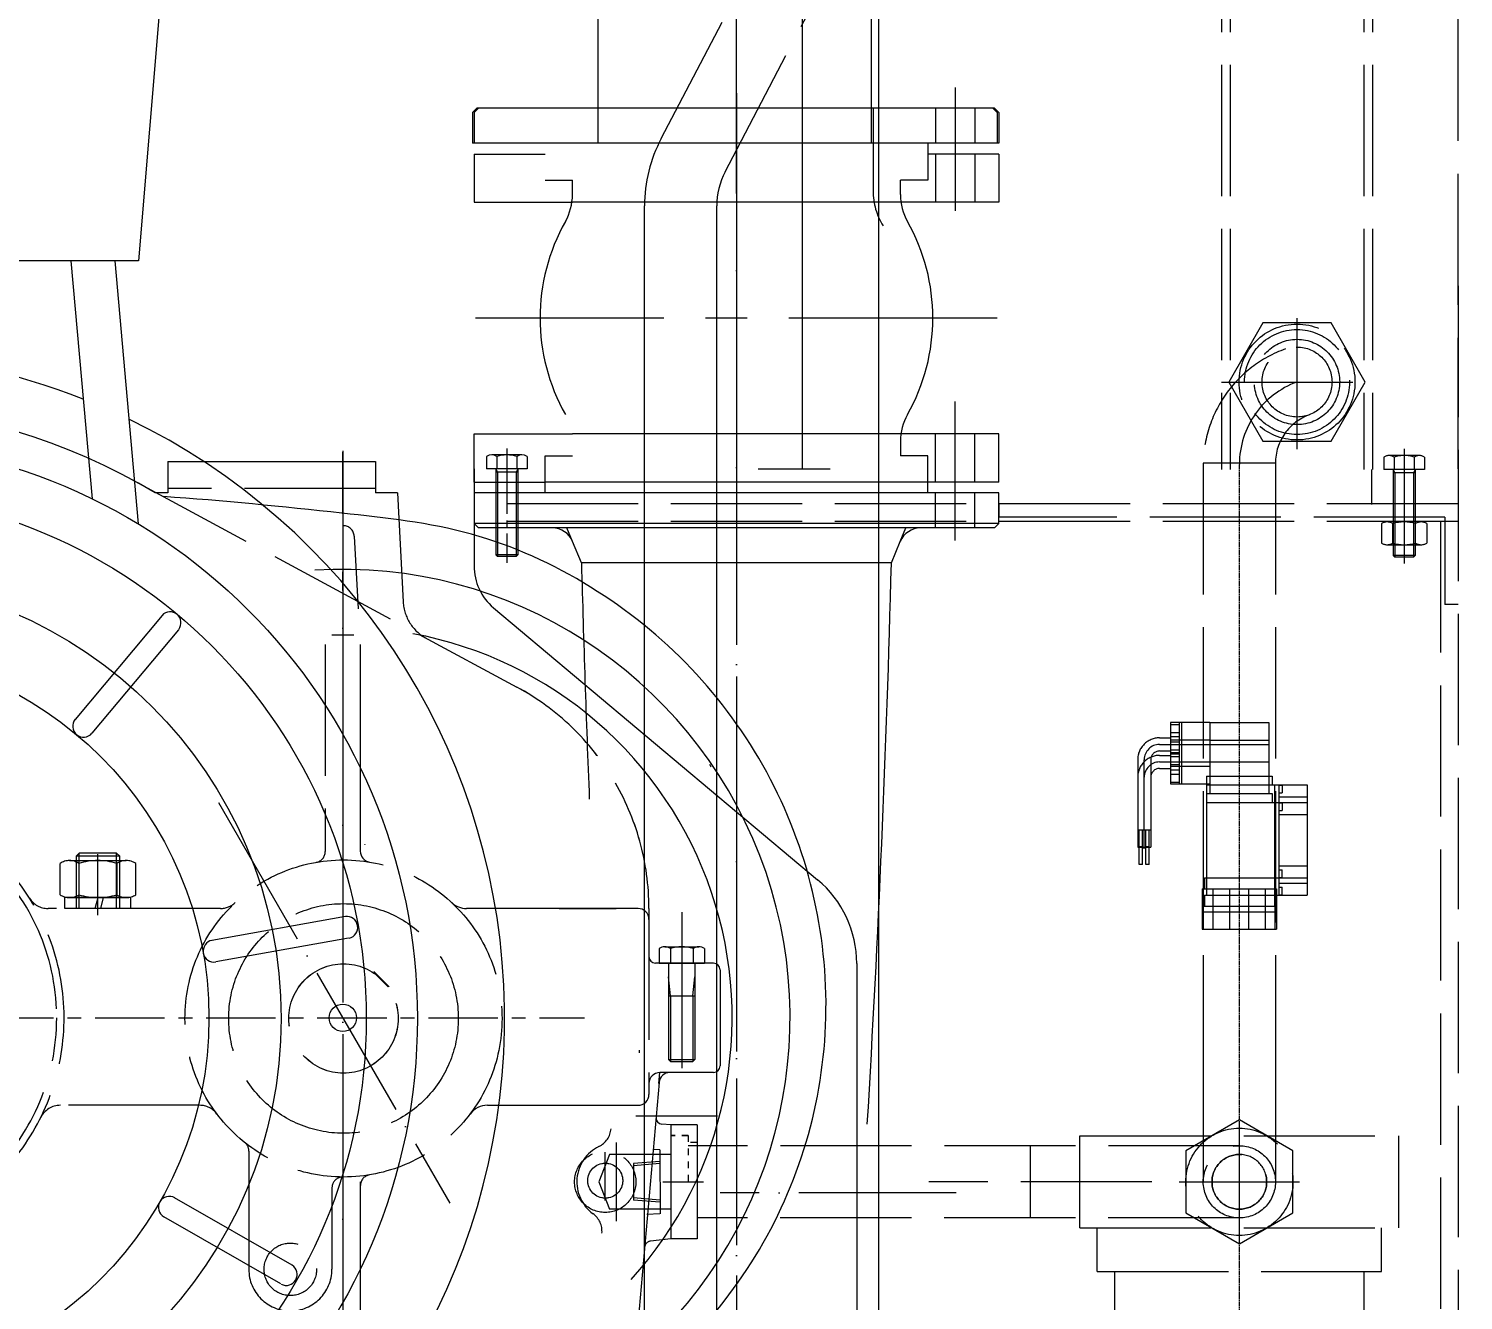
# Model space of a CAD drawing. Header units: inches. Extents: x 76 to 22091, y 292 to 17065.
# Drawn here: x 5585 to 6241, y 5225 to 5806 of the extents above; entities that cross this region are included whole.
import ezdxf

# ---------------------------------------------------------------- set-up
doc = ezdxf.new("R2010")
doc.units = ezdxf.units.IN
doc.header["$MEASUREMENT"] = 0
for name, pattern in [('ACAD_ISO02W100', [15, 12, -3]), ('ACAD_ISO04W100', [30, 24, -3, 0, -3]), ('CENTER', [50.8, 31.75, -6.35, 6.35, -6.35]), ('CHAIN', [0.7087, 0.4724, -0.0591, 0.1181, -0.0591]), ('EB_DASH', [6, 3, -3]), ('EB_DASHDOT', [39, 30, -3, 3, -3])]:
    doc.linetypes.add(name, pattern=pattern)
doc.layers.get('Defpoints').update_dxf_attribs({"lineweight": 5})
for name, color, linetype, lineweight in [('CAXA0', 7, 'Continuous', 5), ('CAXA1', 5, 'CENTER', 5), ('CAXA3', 7, 'Continuous', 5), ('虚线', 6, 'ACAD_ISO02W100', 5)]:
    doc.layers.add(name, color=color, linetype=linetype, lineweight=lineweight)
doc.styles.add('Roman', font='romans')
doc.styles.get("Standard").update_dxf_attribs({"font": 'arial.ttf'})
doc.dimstyles.new('ISO-25', dxfattribs={"dimscale": 30, "dimtxt": 1.5, "dimasz": 1.5, "dimexe": 2, "dimexo": 2, "dimtad": 1, "dimtih": 1, "dimtoh": 1, "dimdec": 1, "dimlfac": 0.03937, "dimdsep": 46, "dimtxsty": 'Standard', "dimcen": 2.5, "dimclrd": 7, "dimclre": 7, "dimclrt": 7, "dimadec": 0, "dimazin": 0, "dimtfac": 1, "dimtdec": 1, "dimtmove": 0, "dimatfit": 3, "dimfxl": 1, "dimlwd": 5, "dimlwe": 5, "dimarcsym": 0})

# ---------------------------------------------------------------- blocks, each defined once
blk = doc.blocks.new('*D24')
at = {"color": 7, "linetype": 'Continuous', "lineweight": 5, "transparency": 16777216}
for p, q in [((6165.51, 6753.84), (6657.09, 6753.84)), ((6597.09, 6708.84), (6597.09, 5870.28)), ((6597.09, 4558.85), (6597.09, 5667.78)), ((6063.72, 4513.85), (6657.09, 4513.85))]:
    blk.add_line(p, q, dxfattribs=at)
at = {"color": 7, "transparency": 16777216}
for points in [[(6589.59, 6708.84), (6604.59, 6708.84), (6597.09, 6753.84)], [(6589.59, 4558.85), (6604.59, 4558.85), (6597.09, 4513.85)]]:
    blk.add_solid(points, dxfattribs=at)
at = {"layer": 'Defpoints', "color": 0, "transparency": 16777216}
for p in [(6105.51, 6753.84), (6597.09, 6753.84), (6003.72, 4513.85)]:
    blk.add_point(p, dxfattribs=at)
at = {"color": 7, "lineweight": 5, "transparency": 16777216, "insert": (6597.09, 5769.03), "char_height": 165, "attachment_point": 5, "style": 'Roman'}
blk.add_mtext('88.2', dxfattribs=at)

msp = doc.modelspace()

# ---------------------------------------------------------------- linework, layer by layer
at = {"color": 7, "lineweight": 5}
for p, q in [((5973.73, 6188.85), (5973.73, 4988.85)), ((5938.73, 5965.85), (5938.73, 5604.85)), ((5845.51, 5753.84), (5845.51, 5853.84)), ((5970.51, 5753.84), (5970.51, 5853.84)), ((5645.75, 5825.81), (5635.28, 5700.07)), ((5790.01, 5769.84), (5788.01, 5767.84)), ((5788.01, 5767.84), (5788.01, 5753.84)), ((5790.74, 5769.84), (5788.74, 5767.84)), ((5790.74, 5769.84), (5788.74, 5767.84)), ((5788.74, 5767.84), (5788.74, 5753.84)), ((5788.74, 5767.84), (5788.74, 5753.84)), ((6026.01, 5769.84), (5790.01, 5769.84)), ((6026.74, 5769.84), (5790.74, 5769.84)), ((6026.74, 5769.84), (5790.74, 5769.84)), ((6026.01, 5769.84), (6028.01, 5767.84)), ((6026.74, 5769.84), (6028.74, 5767.84)), ((6026.74, 5769.84), (6028.74, 5767.84)), ((6028.01, 5767.84), (6028.01, 5753.84)), ((6028.74, 5767.84), (6028.74, 5753.84)), ((6028.74, 5767.84), (6028.74, 5753.84)), ((6028.01, 5753.84), (5788.01, 5753.84)), ((6028.74, 5753.84), (5788.74, 5753.84)), ((6028.74, 5753.84), (5788.74, 5753.84)), ((5996.24, 5753.84), (5996.24, 5736.84)), ((5788.74, 5748.84), (5821.24, 5748.84)), ((5788.74, 5748.84), (5788.74, 5726.84)), ((5788.74, 5748.84), (5808.74, 5748.84)), ((6028.74, 5748.84), (5996.24, 5748.84)), ((6028.74, 5748.84), (6028.74, 5726.84)), ((5821.24, 5736.84), (5833.74, 5736.84)), ((5833.74, 5730.27), (5833.74, 5736.84)), ((5996.24, 5736.84), (5983.74, 5736.84)), ((5983.74, 5730.27), (5983.74, 5736.84)), ((5788.74, 5726.84), (5833.74, 5726.84)), ((5983.74, 5726.84), (5833.74, 5726.84)), ((6028.74, 5726.84), (5983.74, 5726.84)), ((5635.28, 5700.07), (5360.23, 5699.88)), ((5604.39, 5700.05), (5614.09, 5591.14)), ((5624.47, 5700.06), (5635.19, 5579.68)), ((5788.74, 5620.84), (5833.74, 5620.84)), ((5788.74, 5598.84), (5788.74, 5620.84)), ((5983.74, 5620.84), (5833.74, 5620.84)), ((6028.74, 5620.84), (5983.74, 5620.84)), ((5983.74, 5617.41), (5983.74, 5610.84)), ((6028.74, 5598.84), (6028.74, 5620.84)), ((5821.24, 5593.84), (5821.24, 5610.84)), ((5821.24, 5610.84), (5833.74, 5610.84)), ((5996.24, 5610.84), (5983.74, 5610.84)), ((5996.24, 5593.84), (5996.24, 5610.84)), ((5648.73, 5608.26), (5743.73, 5608.26)), ((5788.74, 5604.84), (5788.74, 5579.84)), ((5918.6, 5604.9), (5951.6, 5604.9)), ((5788.74, 5598.84), (5821.24, 5598.84)), ((5996.24, 5598.84), (5821.24, 5598.84)), ((6028.74, 5598.84), (5996.24, 5598.84)), ((6028.73, 5593.85), (5788.73, 5593.85)), ((6028.74, 5593.84), (5788.74, 5593.84)), ((6028.73, 5579.85), (6028.73, 5593.85)), ((6028.74, 5579.84), (6028.74, 5593.84)), ((5788.73, 5588.93), (5788.73, 5560.51)), ((6028.73, 5588.85), (6028.73, 5582.85)), ((6028.74, 5579.84), (5788.74, 5579.84)), ((5790.74, 5577.84), (5788.74, 5579.84)), ((6026.73, 5577.85), (5790.73, 5577.85)), ((6026.74, 5577.84), (5790.74, 5577.84)), ((6026.73, 5577.85), (6028.73, 5579.85)), ((6026.74, 5577.84), (6028.74, 5579.84)), ((5837.85, 5561.84), (5833.79, 5571.66)), ((5979.62, 5561.84), (5983.68, 5571.66)), ((5979.62, 5561.84), (5837.85, 5561.84)), ((5646.05, 5537.89), (5606.31, 5490.34)), ((5797.66, 5541.36), (5945.87, 5416.99)), ((5653.57, 5531.29), (5614.02, 5483.97)), ((5736.73, 5524.63), (5736.73, 5430.03)), ((5729.88, 5400.13), (5668.88, 5389.26)), ((5863.73, 5403.86), (5785.36, 5403.86)), ((5855.83, 5403.86), (5825.63, 5403.86)), ((5827.74, 5403.87), (5853.72, 5403.87)), ((5731.4, 5390.25), (5670.69, 5379.42)), ((5898.23, 5378.85), (5871.73, 5378.85)), ((5901.23, 5375.85), (5901.23, 5331.86)), ((5963.73, 5378.69), (5963.73, 4995.86)), ((5898.23, 5328.86), (5873.73, 5328.86)), ((5873.33, 5324.29), (5849.75, 5054.73)), ((5794.88, 5313.85), (5863.73, 5313.85)), ((5878.73, 5304.86), (5874.68, 5305.21)), ((5890.73, 5304.86), (5878.73, 5304.86)), ((5907.23, 5295.36), (5886.73, 5295.36)), ((5873.74, 5293.42), (5870.65, 5293.59)), ((5878.73, 5292.86), (5878.73, 5264.86)), ((5878.73, 5289.86), (5878.73, 5267.86)), ((5705.56, 5240.73), (5651.83, 5271.61)), ((5700.36, 5232.18), (5646.9, 5262.91))]:
    msp.add_line(p, q, dxfattribs=at)
at = {"color": 7, "linetype": 'ACAD_ISO04W100', "lineweight": 5, "ltscale": 3}
for p, q in [((5908.73, 5776.63), (5908.73, 5028.1)), ((5728.73, 5613.07), (5728.73, 5028.11)), ((5671.87, 5452.34), (5777.63, 5269.16)), ((6009.23, 5273.86), (5901.23, 5273.86))]:
    msp.add_line(p, q, dxfattribs=at)
at = {"color": 7, "lineweight": 5}
for centre, radius in [((5498.73, 5353.55), 264.11), ((5498.73, 5353.55), 240.75), ((5498.73, 5353.55), 201.83), ((5498.73, 5353.85), 168.78), ((5728.73, 5353.85), 6.27)]:
    msp.add_circle(centre, radius, dxfattribs=at)
for centre, radius, start, end in [((5933.23, 5725.13), 66.5, 152.36914, 180.00006), ((5933.23, 5725.13), 33.5, 152.36914, 180.00008), ((5933.23, 5725.13), 33.5, 152.36914, 180.00008), ((5808.74, 5730.27), 25, 330.5637, 0), ((6008.74, 5730.27), 25, 180, 209.4363), ((5908.74, 5673.84), 89.82, 150.5637, 209.4363), ((5908.74, 5673.84), 89.82, 330.5637, 29.4363), ((5498.73, 5353.85), 304, 68.52452, 216.36046), ((5498.73, 5353.86), 280, 58.99728, 173.06809), ((6008.74, 5617.41), 25, 150.5637, 180), ((5498.73, 5353.85), 304, 240.01155, 64.22543), ((5824.55, 5567.84), 10, 22.45555, 90), ((5992.92, 5567.84), 10, 90, 157.54445), ((5728.28, 5353.97), 205, 308.94851, 93.45141), ((5813.73, 5560.51), 25, 180, 230), ((13575.3, 5766.03), 7740.14, 181.511649, 182.311177), ((-1757.82, 5766.03), 7740.14, 356.586754, 358.488351), ((5649.73, 5534.5), 5, 322.81785, 137.40095), ((5728.28, 5353.97), 178.5, 317.84881, 79.53904), ((5610.19, 5487.19), 5, 140, 320), ((5741.73, 5430.03), 5, 180, 260.57775), ((5913.73, 5378.69), 50, 0, 50), ((5785.36, 5413.86), 10, 226.94561, 270), ((5730.53, 5395.18), 5, 282.81785, 97.40095), ((5863.73, 5398.86), 5, 0, 90), ((5669.82, 5384.35), 5, 100, 280), ((5871.73, 5381.85), 3, 180, 270), ((5898.23, 5375.85), 3, 0, 90), ((5873.73, 5323.86), 5, 90, 180), ((5878.31, 5323.86), 5, 90, 175), ((5898.23, 5331.86), 3, 270, 0), ((5863.73, 5318.85), 5, 270, 0), ((5794.88, 5303.85), 10, 89.99999, 142.94058), ((5874.94, 5308.2), 3, 175, 265), ((5649.4, 5267.24), 5, 60, 240), ((5702.86, 5236.51), 5, 242.81785, 57.40095)]:
    msp.add_arc(centre, radius, start, end, dxfattribs=at)
msp.add_open_spline([(5684.18, 5147.41), (5698.64, 5143.92), (5731.96, 5139.32), (5784.12, 5145.92), (5837.34, 5165.14), (5883.41, 5198.98), (5919.58, 5243.58), (5943.11, 5296.48), (5952.17, 5354.03), (5945.99, 5412.37), (5924.77, 5467.47), (5889.77, 5515.59), (5843.2, 5552.98), (5788.14, 5578.2), (5720.93, 5585.39), (5673.93, 5590.46), (5646.73, 5592.17)], degree=3, knots=[390.984986, 390.984986, 390.984986, 390.984986, 435.562997, 491.28195, 547.414343, 603.989531, 660.957167, 718.31882, 776.072409, 834.217399, 892.754845, 951.684747, 1011.007107, 1070.721927, 1130.877301, 1212.959318, 1212.959318, 1212.959318, 1212.959318], dxfattribs=at)
msp.add_point((5728.73, 5353.86), dxfattribs=at)
at = {"layer": 'CAXA0', "color": 7, "lineweight": 5}
for p, q in [((5794.49, 5610.52), (5794.49, 5604.85)), ((5810.65, 5611.25), (5796.8, 5611.25)), ((5799.11, 5610.52), (5799.11, 5604.85)), ((5808.34, 5610.52), (5808.34, 5604.85)), ((5812.96, 5610.52), (5812.96, 5604.85)), ((5812.96, 5604.85), (5794.49, 5604.85)), ((5808.73, 5604.85), (5798.73, 5604.85)), ((5798.73, 5604.85), (5798.73, 5565.6)), ((5808.73, 5603.35), (5798.73, 5603.35)), ((5808.73, 5604.85), (5808.73, 5565.6)), ((5799.48, 5564.85), (5798.73, 5565.6)), ((5808.73, 5565.6), (5798.73, 5565.6)), ((5807.98, 5564.85), (5799.48, 5564.85)), ((5807.98, 5564.85), (5808.73, 5565.6)), ((5875.93, 5386.36), (5891.52, 5386.36)), ((5873.34, 5385.59), (5873.34, 5378.86)), ((5878.53, 5385.59), (5878.53, 5378.86)), ((5888.93, 5385.59), (5888.93, 5378.86)), ((5894.12, 5385.59), (5894.12, 5378.86)), ((5873.34, 5378.86), (5894.12, 5378.86)), ((5877.73, 5378.86), (5889.73, 5378.86)), ((5877.73, 5378.86), (5877.73, 5334.76)), ((5889.73, 5378.86), (5889.73, 5334.76)), ((5877.73, 5363.86), (5889.73, 5363.86)), ((5878.63, 5333.86), (5877.73, 5334.76)), ((5877.73, 5334.76), (5889.73, 5334.76)), ((5878.63, 5333.86), (5888.83, 5333.86)), ((5888.83, 5333.86), (5889.73, 5334.76))]:
    msp.add_line(p, q, dxfattribs=at)
for centre, radius, start, end in [((5796.8, 5607.23), 4.02, 54.96996, 125.03004), ((5803.73, 5596.25), 15, 72.06607, 107.93393), ((5810.65, 5607.23), 4.02, 54.96996, 125.03004), ((5875.93, 5381.57), 4.79, 57.13277, 122.86723), ((5883.73, 5368.36), 18, 73.22135, 106.77865), ((5891.52, 5381.57), 4.79, 57.13277, 122.86723)]:
    msp.add_arc(centre, radius, start, end, dxfattribs=at)
at = {"layer": 'CAXA1', "linetype": 'CENTER', "lineweight": 5, "ltscale": 3}
for p, q in [((5908.75, 5730.86), (5907.98, 6800.6)), ((5908.74, 5776.63), (5908.74, 5249.93)), ((6008.74, 5779.33), (6008.74, 5722.84)), ((6027.98, 5673.85), (5789.48, 5673.85)), ((6027.99, 5673.84), (5789.49, 5673.84)), ((6008.74, 5572.08), (6008.74, 5635.68)), ((6008.74, 5577.84), (6008.74, 5624.84)), ((5728.71, 5584.25), (5728.71, 5612.54)), ((5728.73, 5613.06), (5728.73, 5028.1)), ((5728.72, 5549.25), (5728.72, 5557.73)), ((5883.73, 5402.13), (5883.73, 5345.69)), ((5883.72, 5390.87), (5883.72, 5380.7)), ((5900.13, 5308.86), (5862.73, 5308.86)), ((5875.1, 5278.86), (5893.73, 5278.86))]:
    msp.add_line(p, q, dxfattribs=at)
at = {"layer": 'CAXA1', "linetype": 'EB_DASHDOT', "lineweight": 5}
for p, q in [((5803.73, 5614.25), (5803.73, 5561.85)), ((5883.73, 5389.36), (5883.73, 5330.86))]:
    msp.add_line(p, q, dxfattribs=at)
at = {"layer": 'CAXA1', "lineweight": 5}
msp.add_line((5158.27, 5353.85), (5839.2, 5353.85), dxfattribs=at)
at = {"layer": 'CAXA3', "color": 7, "lineweight": 5}
for p, q in [((5866.73, 5123.79), (5866.73, 5725.13)), ((5899.73, 5123.79), (5899.73, 5725.13)), ((5798.73, 5604.85), (5799.48, 5603.35)), ((5799.48, 5603.35), (5799.48, 5564.85)), ((5808.73, 5604.85), (5807.98, 5603.35)), ((5807.98, 5603.35), (5807.98, 5564.85)), ((5878.63, 5363.86), (5877.73, 5372.61)), ((5888.83, 5363.86), (5889.73, 5372.61)), ((5878.63, 5363.86), (5878.63, 5333.86)), ((5888.83, 5363.86), (5888.83, 5333.86)), ((5873.73, 5288.19), (5861.73, 5287.21))]:
    msp.add_line(p, q, dxfattribs=at)
at = {"layer": 'CAXA3', "color": 7, "linetype": 'Continuous', "lineweight": 5}
for p, q in [((5833.79, 5571.66), (5831.24, 5577.84)), ((5983.68, 5571.66), (5986.24, 5577.84)), ((5983.68, 5571.66), (5986.24, 5577.84)), ((5873.31, 5323.83), (5873.76, 5328.86))]:
    msp.add_line(p, q, dxfattribs=at)
at = {"layer": 'CAXA3', "color": 7, "linetype": 'EB_DASH', "lineweight": 5}
for p, q in [((5886.73, 5300.1), (5878.73, 5300.1)), ((5886.73, 5299.85), (5878.73, 5299.85)), ((5886.73, 5300.1), (5886.73, 5278.85)), ((5890.73, 5296.85), (5886.73, 5296.85))]:
    msp.add_line(p, q, dxfattribs=at)
at = {"layer": '虚线', "color": 7, "lineweight": 5, "ltscale": 5}
for p, q in [((6130.58, 6314.58), (6130.58, 5604.57)), ((6134.58, 6314.58), (6134.58, 5604.57)), ((6195.59, 6314.58), (6195.59, 5604.57)), ((6199.59, 6314.58), (6199.59, 5604.57)), ((6238.73, 5604.85), (6238.73, 6314.86)), ((5874.32, 5755.97), (6149.65, 6281.95)), ((5903.55, 5740.67), (6178.89, 6266.64)), ((5971.23, 5769.85), (5971.23, 5731.92)), ((5999.74, 5769.84), (5999.74, 5753.84)), ((6017.74, 5769.84), (6017.74, 5753.84)), ((5999.74, 5748.84), (5999.74, 5726.84)), ((6017.74, 5748.84), (6017.74, 5726.84)), ((6238.73, 5688.59), (6238.73, 4983.86)), ((6165.09, 5613.82), (6165.09, 5675.4)), ((6149.5, 5671.58), (6133.91, 5644.58)), ((6180.67, 5671.58), (6149.5, 5671.58)), ((6196.26, 5644.58), (6180.67, 5671.58)), ((6130.58, 5644.58), (6199.59, 5644.58)), ((6130.68, 5644.58), (6198.64, 5644.58)), ((6133.91, 5644.58), (6149.5, 5617.58)), ((6180.67, 5617.58), (6196.26, 5644.58)), ((5999.74, 5598.84), (5999.74, 5620.84)), ((6017.74, 5598.84), (6017.74, 5620.84)), ((6149.5, 5617.58), (6180.67, 5617.58)), ((6204.85, 5610.24), (6204.85, 5604.57)), ((6221.01, 5610.97), (6207.16, 5610.97)), ((6209.47, 5610.24), (6209.47, 5604.57)), ((6214.09, 5613.97), (6214.09, 5561.57)), ((6218.7, 5610.24), (6218.7, 5604.57)), ((6223.32, 5610.24), (6223.32, 5604.57)), ((5648.73, 5608.26), (5648.73, 5593.86)), ((5743.73, 5608.26), (5743.73, 5593.86)), ((6155.22, 5607.49), (6122.22, 5607.49)), ((6122.22, 5607.49), (6122.22, 5278.86)), ((6155.22, 5607.49), (6155.22, 5278.86)), ((6199.09, 5604.57), (6199.09, 5588.57)), ((6223.32, 5604.57), (6204.85, 5604.57)), ((6219.09, 5604.57), (6209.09, 5604.57)), ((6209.09, 5604.57), (6209.84, 5603.07)), ((6209.09, 5604.57), (6209.09, 5565.32)), ((6219.09, 5603.07), (6209.09, 5603.07)), ((6209.84, 5603.07), (6209.84, 5564.57)), ((6214.09, 5604.57), (6214.09, 5588.57)), ((6219.09, 5604.57), (6218.34, 5603.07)), ((6218.34, 5603.07), (6218.34, 5564.57)), ((6219.09, 5604.57), (6219.09, 5565.32)), ((5631.58, 5600.33), (5808.29, 5505.09)), ((5648.73, 5593.86), (5642.95, 5593.86)), ((5743.73, 5595.86), (5648.73, 5595.86)), ((5753.73, 5593.86), (5743.73, 5593.86)), ((5753.73, 5593.86), (5756.34, 5544)), ((5999.73, 5577.85), (5999.73, 5593.85)), ((6017.73, 5577.85), (6017.73, 5593.85)), ((6017.74, 5577.84), (6017.74, 5593.84)), ((6238.73, 5588.85), (5788.73, 5588.85)), ((6238.73, 5580.85), (5788.73, 5580.85)), ((6232.73, 5582.85), (6028.73, 5582.85)), ((6203.7, 5579.83), (6203.7, 5570.96)), ((6208.89, 5570.96), (6208.89, 5579.83)), ((6214.09, 5581.36), (6214.09, 5567.2)), ((6219.28, 5570.96), (6219.28, 5579.83)), ((6224.48, 5579.83), (6224.48, 5570.96)), ((6230.73, 5580.85), (6230.73, 4998.86)), ((6232.73, 5582.85), (6232.73, 5542.85)), ((5733.98, 5574.12), (5735.72, 5540.8)), ((6206.29, 5570.2), (6221.88, 5570.2)), ((6209.84, 5564.57), (6209.09, 5565.32)), ((6219.09, 5565.32), (6209.09, 5565.32)), ((6218.34, 5564.57), (6209.84, 5564.57)), ((6218.34, 5564.57), (6219.09, 5565.32)), ((6238.73, 5542.85), (6232.73, 5542.85)), ((5720.73, 5524.5), (5720.73, 5429.92)), ((5733.73, 5528.86), (5723.73, 5528.86)), ((6125.22, 5488.87), (6107.21, 5488.87)), ((6107.22, 5488.87), (6107.22, 5483.88)), ((6107.22, 5488.87), (6107.22, 5468.87)), ((6107.22, 5488.05), (6111.22, 5488.05)), ((6111.22, 5488.87), (6111.22, 5468.87)), ((6112.22, 5488.87), (6112.22, 5468.87)), ((6125.22, 5488.87), (6152.22, 5488.87)), ((6125.22, 5488.87), (6125.22, 5464.37)), ((6152.22, 5488.87), (6152.22, 5464.37)), ((6102.22, 5481.87), (6107.22, 5481.87)), ((6102.22, 5478.87), (6152.22, 5478.87)), ((6125.22, 5480.87), (6107.21, 5480.87)), ((6107.22, 5484.4), (6111.22, 5484.4)), ((6107.22, 5482.51), (6111.22, 5482.51)), ((6107.22, 5480.87), (6107.22, 5460.87)), ((6107.22, 5480.87), (6107.22, 5475.88)), ((6107.22, 5480.05), (6111.22, 5480.05)), ((6111.22, 5480.87), (6111.22, 5460.87)), ((6112.22, 5480.87), (6112.22, 5460.87)), ((6125.22, 5480.87), (6125.22, 5456.37)), ((6125.22, 5480.87), (6152.22, 5480.87)), ((6152.22, 5480.87), (6152.22, 5456.37)), ((6092.22, 5471.87), (6092.22, 5462.07)), ((6095.22, 5439.14), (6095.22, 5471.87)), ((6098.22, 5471.87), (6098.22, 5462.07)), ((6102.22, 5475.87), (6107.22, 5475.87)), ((6102.22, 5473.87), (6107.22, 5473.87)), ((6107.22, 5476.4), (6111.22, 5476.4)), ((6107.22, 5475.22), (6111.22, 5475.22)), ((6107.22, 5474.51), (6111.22, 5474.51)), ((6107.22, 5473.33), (6111.22, 5473.33)), ((5896.37, 5469.84), (5897.09, 5468.6)), ((6102.22, 5470.87), (6152.22, 5470.87)), ((6102.22, 5467.87), (6107.22, 5467.87)), ((6107.22, 5469.68), (6111.22, 5469.68)), ((6107.22, 5468.87), (6125.22, 5468.87)), ((6107.22, 5467.22), (6111.22, 5467.22)), ((6107.22, 5465.33), (6111.22, 5465.33)), ((6092.22, 5463.87), (6092.22, 5454.07)), ((6092.22, 5461.07), (6092.22, 5439.88)), ((6095.22, 5431.14), (6095.22, 5463.87)), ((6098.22, 5463.87), (6098.22, 5454.07)), ((6098.22, 5461.07), (6098.22, 5439.88)), ((6107.22, 5461.68), (6111.22, 5461.68)), ((6107.22, 5460.87), (6125.22, 5460.87)), ((6123.72, 5464.37), (6153.72, 5464.37)), ((6123.72, 5464.37), (6123.72, 5460.37)), ((6123.72, 5460.37), (6123.72, 5417.87)), ((6123.72, 5460.37), (6169.72, 5460.37)), ((6153.72, 5464.37), (6153.72, 5460.37)), ((6154.72, 5460.37), (6154.72, 5417.87)), ((6156.72, 5460.37), (6156.72, 5417.87)), ((6156.72, 5460.17), (6158.22, 5460.17)), ((6158.22, 5460.17), (6158.22, 5456.67)), ((6169.72, 5460.37), (6169.72, 5417.87)), ((6092.22, 5453.07), (6092.22, 5431.88)), ((6098.22, 5453.07), (6098.22, 5431.88)), ((6123.72, 5456.37), (6123.72, 5452.37)), ((6123.72, 5456.37), (6153.72, 5456.37)), ((6123.72, 5452.37), (6123.72, 5409.87)), ((6123.72, 5452.37), (6169.72, 5452.37)), ((6153.72, 5456.37), (6153.72, 5452.37)), ((6154.72, 5452.37), (6154.72, 5409.87)), ((6156.72, 5456.67), (6158.22, 5456.67)), ((6156.72, 5454.87), (6169.72, 5454.87)), ((6156.72, 5452.37), (6156.72, 5409.87)), ((6156.72, 5452.17), (6158.22, 5452.17)), ((6158.22, 5452.17), (6158.22, 5448.67)), ((6169.72, 5452.37), (6169.72, 5409.87)), ((6156.72, 5448.67), (6158.22, 5448.67)), ((6156.72, 5446.87), (6169.72, 5446.87)), ((6092.22, 5439.88), (6098.22, 5439.88)), ((6092.97, 5432.03), (6092.97, 5439.88)), ((6094.47, 5432.03), (6094.47, 5439.88)), ((6095.97, 5432.03), (6095.97, 5439.88)), ((6097.47, 5432.03), (6097.47, 5439.88)), ((5738.69, 5433.19), (5738.69, 5433.14)), ((5738.75, 5433.19), (5738.75, 5433.13)), ((5603.74, 5425.75), (5629.72, 5425.75)), ((5606.73, 5427.72), (5608.23, 5429.22)), ((5626.73, 5427.72), (5606.73, 5427.72)), ((5606.73, 5427.72), (5606.73, 5403.86)), ((5625.23, 5429.22), (5608.23, 5429.22)), ((5608.23, 5403.86), (5608.23, 5429.22)), ((5616.73, 5407.57), (5616.73, 5428.75)), ((5626.73, 5427.72), (5625.23, 5429.22)), ((5625.23, 5403.86), (5625.23, 5429.22)), ((5626.73, 5403.86), (5626.73, 5427.72)), ((6092.22, 5431.88), (6098.22, 5431.88)), ((6094.47, 5432.03), (6092.97, 5432.03)), ((6092.97, 5424.03), (6092.97, 5431.88)), ((6094.47, 5424.03), (6094.47, 5431.88)), ((6097.47, 5432.03), (6095.97, 5432.03)), ((6095.97, 5424.03), (6095.97, 5431.88)), ((6097.47, 5424.03), (6097.47, 5431.88)), ((5599.41, 5410.13), (5599.41, 5424.47)), ((5608.07, 5424.47), (5608.07, 5410.13)), ((5625.39, 5424.47), (5625.39, 5410.13)), ((5634.05, 5410.13), (5634.05, 5424.47)), ((6094.47, 5424.03), (6092.97, 5424.03)), ((6097.47, 5424.03), (6095.97, 5424.03)), ((6156.72, 5423.37), (6169.72, 5423.37)), ((6156.72, 5421.56), (6158.22, 5421.56)), ((6158.22, 5418.06), (6158.22, 5421.56)), ((6121.72, 5412.87), (6155.72, 5412.87)), ((6121.72, 5412.87), (6121.72, 5402.37)), ((6122.29, 5402.37), (6122.29, 5412.87)), ((6122.72, 5417.87), (6122.72, 5412.87)), ((6122.72, 5417.87), (6169.72, 5417.87)), ((6126.68, 5402.37), (6126.68, 5412.87)), ((6134.32, 5402.37), (6134.32, 5412.87)), ((6143.1, 5402.37), (6143.1, 5412.87)), ((6150.71, 5402.37), (6150.71, 5412.87)), ((6154.72, 5417.87), (6154.72, 5412.87)), ((6155.14, 5402.37), (6155.14, 5412.87)), ((6155.72, 5412.87), (6155.72, 5402.37)), ((6156.72, 5418.06), (6158.22, 5418.06)), ((6156.72, 5415.37), (6169.72, 5415.37)), ((6156.72, 5413.56), (6158.22, 5413.56)), ((6158.22, 5410.06), (6158.22, 5413.56)), ((5631.83, 5408.83), (5601.63, 5408.83)), ((5601.63, 5403.83), (5601.63, 5408.83)), ((5603.74, 5408.85), (5629.72, 5408.85)), ((5615.61, 5404.48), (5616.78, 5408.83)), ((5616.73, 5400.83), (5616.73, 5411.83)), ((5618.02, 5403.83), (5619.36, 5408.83)), ((5631.83, 5403.83), (5631.83, 5408.83)), ((6122.72, 5409.87), (6169.72, 5409.87)), ((6122.72, 5409.87), (6122.72, 5404.87)), ((6154.72, 5409.87), (6154.72, 5404.87)), ((6156.72, 5410.06), (6158.22, 5410.06)), ((5672.72, 5403.86), (5593.93, 5403.86)), ((5631.83, 5403.83), (5601.63, 5403.83)), ((5615.44, 5403.83), (5615.61, 5404.48)), ((5868.73, 5403.86), (5868.73, 5318.85)), ((6121.72, 5404.87), (6121.72, 5394.37)), ((6121.72, 5404.87), (6155.72, 5404.87)), ((6121.72, 5402.37), (6155.72, 5402.37)), ((6122.29, 5394.37), (6122.29, 5404.87)), ((6126.68, 5394.37), (6126.68, 5404.87)), ((6134.32, 5394.37), (6134.32, 5404.87)), ((6143.1, 5394.37), (6143.1, 5404.87)), ((6150.71, 5394.37), (6150.71, 5404.87)), ((6155.14, 5394.37), (6155.14, 5404.87)), ((6155.72, 5404.87), (6155.72, 5394.37)), ((6121.72, 5394.37), (6155.72, 5394.37)), ((5742.85, 5375.08), (5749.92, 5368.01)), ((5742.88, 5375.08), (5749.96, 5368.01)), ((5743.45, 5374), (5749.4, 5368.07)), ((5864.33, 5337.86), (5864.33, 5339.14)), ((6122.22, 5327.36), (6122.22, 5278.86)), ((6155.22, 5327.37), (6155.22, 5278.86)), ((5663.21, 5313.85), (5599.55, 5313.85)), ((5878.74, 5304.86), (5878.74, 5252.86)), ((5890.73, 5304.86), (5890.73, 5252.86)), ((6138.72, 5307.16), (6114.22, 5293.01)), ((6163.23, 5293.01), (6138.72, 5307.16)), ((6138.72, 5251.35), (6138.72, 5306.36)), ((5853.73, 5296.86), (5853.73, 5260.86)), ((6138.85, 5295.36), (5886.73, 5295.36)), ((6043.23, 5262.36), (6043.23, 5295.36)), ((6065.72, 5299.85), (6211.71, 5299.85)), ((6065.73, 5299.85), (6203.72, 5299.85)), ((6065.73, 5257.85), (6065.73, 5299.85)), ((6138.72, 5259.36), (6138.72, 5298.36)), ((6138.72, 5263.36), (6138.72, 5294.36)), ((6211.72, 5257.85), (6211.72, 5299.85)), ((5685.73, 5292.94), (5685.73, 5238.86)), ((5850.73, 5291.36), (5845.73, 5278.86)), ((5848.73, 5270.38), (5848.73, 5292.38)), ((5878.73, 5291.36), (5850.73, 5291.36)), ((5873.74, 5293.42), (5873.8, 5264.3)), ((6114.22, 5293.01), (6114.22, 5264.71)), ((6163.23, 5264.71), (6163.23, 5293.01)), ((5861.73, 5287.21), (5861.73, 5270.51)), ((5873.73, 5287.19), (5861.73, 5286.21)), ((5723.73, 5276.07), (5723.73, 5238.86)), ((5736.73, 5278.86), (5736.73, 5048.86)), ((5845.73, 5278.86), (5850.73, 5266.36)), ((6098.72, 5278.86), (5996.71, 5278.86)), ((6111.22, 5278.86), (6166.23, 5278.86)), ((6119.22, 5278.86), (6158.22, 5278.86)), ((5873.73, 5270.52), (5861.73, 5271.51)), ((5873.73, 5269.52), (5861.73, 5270.51)), ((5878.73, 5266.36), (5850.73, 5266.36)), ((5873.74, 5264.29), (5867.79, 5263.96)), ((6138.72, 5262.36), (5890.73, 5262.36)), ((6114.22, 5264.71), (6138.72, 5250.56)), ((6138.72, 5250.56), (6163.23, 5264.71)), ((6065.72, 5257.85), (6203.72, 5257.85)), ((6065.73, 5257.85), (6211.72, 5257.85)), ((6073.73, 5237.85), (6073.73, 5257.85)), ((6203.72, 5237.85), (6203.72, 5257.85)), ((5878.73, 5252.86), (5869.37, 5251.72)), ((5890.73, 5252.86), (5878.73, 5252.86)), ((6073.73, 5237.85), (6203.73, 5237.85)), ((6081.72, 5070.02), (6081.72, 5237.85)), ((6195.73, 5070.02), (6195.73, 5237.85))]:
    msp.add_line(p, q, dxfattribs=at)
at = {"layer": '虚线', "color": 7, "linetype": 'CHAIN', "lineweight": 5, "ltscale": 5}
msp.add_line((6138.72, 5023.39), (6138.72, 5606.98), dxfattribs=at)
at = {"layer": '虚线', "color": 7, "lineweight": 5, "ltscale": 5}
for centre, radius in [((6165.09, 5644.58), 26.5), ((6165.09, 5644.58), 24), ((6165.09, 5644.61), 19.5), ((6165.09, 5644.58), 16), ((5729.04, 5353.57), 72.5), ((5729.04, 5353.57), 52.5), ((5729.01, 5353.57), 25), ((5729.04, 5353.57), 25), ((6138.72, 5278.86), 24.51), ((6138.72, 5278.86), 16.5), ((5848.73, 5278.86), 14), ((6138.71, 5278.86), 12.5), ((6138.71, 5278.86), 12.5), ((5848.73, 5279.41), 8), ((5704.73, 5238.86), 12)]:
    msp.add_circle(centre, radius, dxfattribs=at)
for centre, radius, start, end in [((6001.23, 5731.92), 30, 180, 212.12243), ((6178.72, 5606.46), 56.5, 109.60255, 180), ((6178.72, 5606.98), 40, 109.93404, 180), ((6178.72, 5607.49), 23.5, 109.63489, 179.99998), ((6207.16, 5606.95), 4.02, 54.96996, 125.03004), ((6214.09, 5595.97), 15, 72.06607, 107.93393), ((6221.01, 5606.95), 4.02, 54.96996, 125.03004), ((5728.98, 5573.86), 5, 3, 90), ((6206.29, 5575.81), 4.79, 57.13277, 122.86723), ((6214.09, 5562.6), 18, 73.22135, 106.77865), ((6221.88, 5575.81), 4.79, 57.13277, 122.86723), ((6206.29, 5574.98), 4.79, 237.13277, 302.86723), ((6214.09, 5588.2), 18, 253.22135, 286.77865), ((6221.88, 5574.98), 4.79, 237.13277, 302.86723), ((5776.32, 5545.04), 20, 183, 241.67613), ((5753.73, 5403.86), 115, 0, 61.67614), ((5753.73, 5403.85), 115, 0, 61.67614), ((6102.22, 5471.87), 10, 90, 180), ((6102.22, 5471.87), 7, 90, 180), ((6102.22, 5463.87), 10, 90, 180), ((6102.22, 5471.87), 4, 90, 180), ((6102.22, 5463.87), 7, 90, 180), ((6102.22, 5463.87), 4, 90, 180), ((5498.77, 5353.85), 102.5, 306.28044, 177.44988), ((5498.61, 5353.85), 99.27, 2.35102, 0.00075), ((5603.74, 5417.77), 7.98, 57.13277, 122.86723), ((5616.73, 5395.75), 30, 73.22135, 106.77865), ((5629.72, 5417.77), 7.98, 57.13277, 122.86723), ((5715.73, 5429.92), 5, 279.89104, 0), ((5593.93, 5413.86), 10, 212.23173, 270), ((5603.74, 5416.83), 7.98, 237.13277, 302.86723), ((5616.73, 5438.85), 30, 253.22135, 286.77865), ((5629.72, 5416.83), 7.98, 237.13277, 302.86723), ((5672.72, 5413.86), 10, 269.99999, 313.05442), ((5599.55, 5303.85), 10, 90, 153.6122), ((5663.21, 5303.85), 10, 37.05946, 89.99999), ((5841.45, 5304.02), 10, 296.03089, 355), ((5680.77, 5292.94), 5, 0, 51.47297), ((5853.73, 5278.86), 18, 116.0309, 233.9691), ((6138.71, 5278.86), 12.5, 90, 270), ((6138.72, 5278.86), 12.5, 270, 90), ((5741.77, 5277.12), 5, 99.45148, 180), ((5728.77, 5276.07), 5, 89.79777, 180), ((5837.26, 5256.21), 10, 355, 53.96911), ((5869.74, 5248.74), 3, 96.93197, 175), ((5704.73, 5238.86), 19, 180, 0)]:
    msp.add_arc(centre, radius, start, end, dxfattribs=at)

# ---------------------------------------------------------------- dimensions: what is measured, and where the dimension line sits
at = {"color": 7, "lineweight": 5}
dim = msp.add_linear_dim(base=(6597.09, 6753.84), p1=(6003.72, 4513.85), p2=(6105.51, 6753.84), angle=90, dimstyle='ISO-25', override={"dimtxt": 5.5, "dimpost": '\\X', "dimtxsty": 'Roman', "dimtmove": 1}, dxfattribs=at)
dim.commit()
dim.dimension.update_dxf_attribs({"geometry": '*D24', "text_midpoint": (6597.09, 5769.03), "dimtype": 160})

doc.saveas('drawing.dxf')
